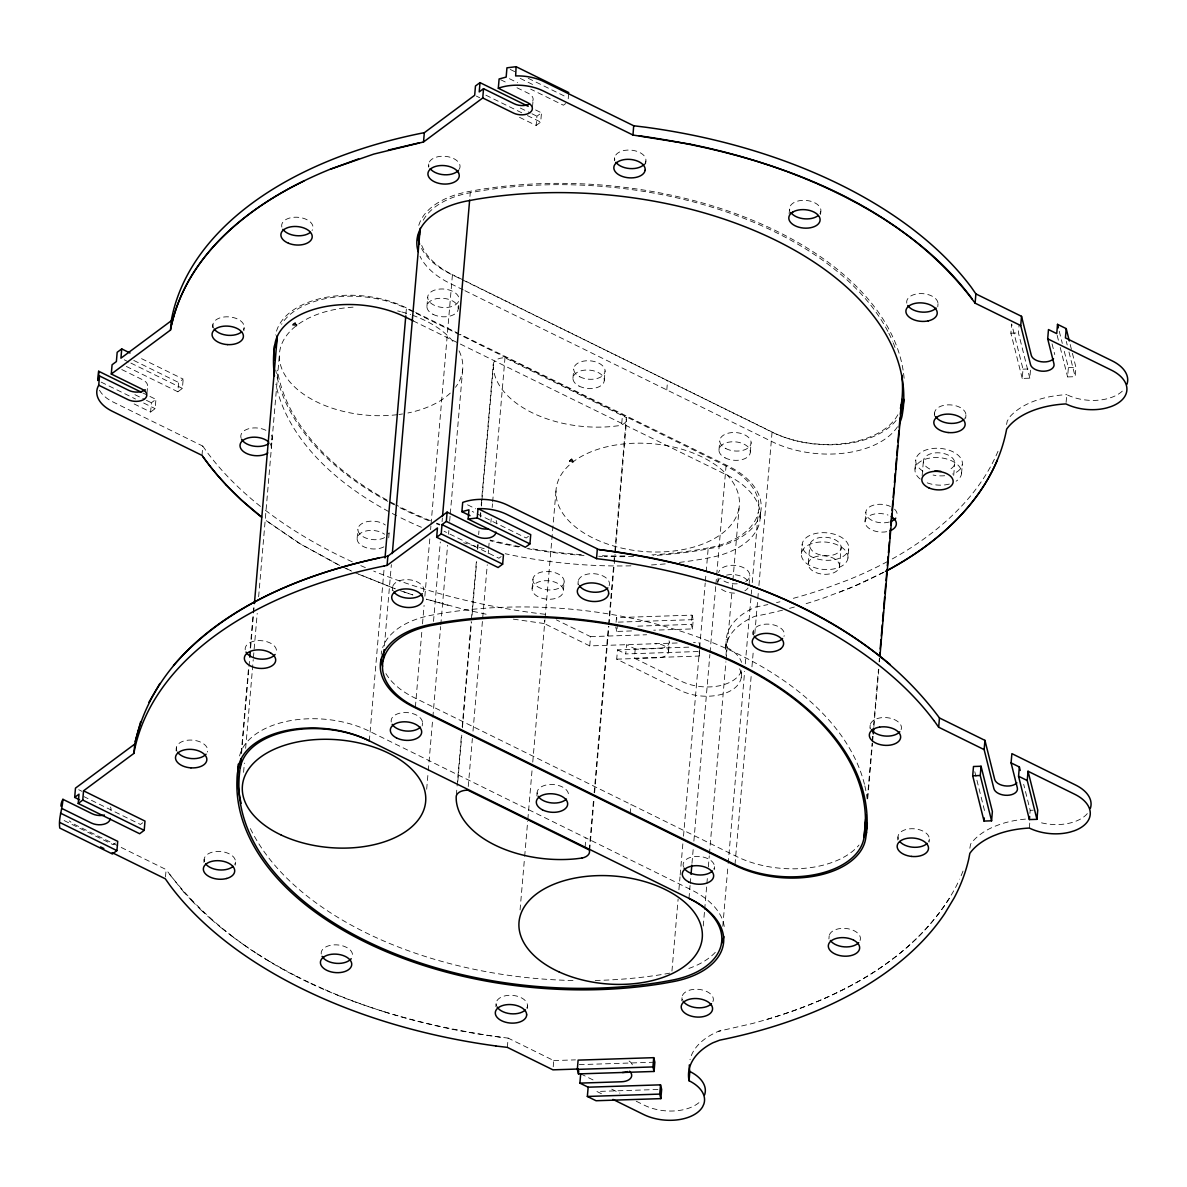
<?xml version="1.0" encoding="UTF-8"?>
<svg xmlns="http://www.w3.org/2000/svg" width="1187" height="1187" viewBox="0 0 1187 1187"><rect width="100%" height="100%" fill="white"/><g stroke="black" fill="none" stroke-linecap="round" stroke-linejoin="round"><path stroke-width="0.75" stroke-dasharray="5 3.75" d="M146.951 393.535L147.603 385.82M134.116 403.936L150.601 412.023L151.387 402.764L155.927 399.381L142.841 392.956M150.601 412.023L155.141 408.654L155.927 399.381M126.356 366.457L177.857 391.769L178.643 382.496L183.184 379.113L139.992 357.895M177.857 391.769L182.397 388.386L183.184 379.113M201.998 455.363L202.784 446.089L113.062 401.992A38.31 22.508 4.8 0 1 99.322 389.885M212.636 327.627L212.888 324.541M243.899 330.743L244.151 327.657M271.319 447.825L272.105 438.552M357.124 538.512L357.91 529.254M388.728 537.8L389.113 533.156M428.477 167.144L428.744 164.043M426.919 306.587L427.691 297.314M458.256 308.472L458.523 305.385M532.503 106.993L533.156 99.263M519.535 117.32L536.153 125.481L536.939 116.207L541.48 112.839L534.833 109.575M536.153 125.481L540.693 122.098L541.48 112.839M568.217 98.758L568.603 94.114M532.102 588.604L533.111 578.188A15.713 9.229 4.8 0 1 550.382 571.63A15.713 9.229 4.8 0 1 564.181 582.09L563.172 592.491A15.713 9.229 4.8 0 1 545.901 599.064A15.713 9.229 4.8 0 1 532.102 588.604L532.325 587.461A15.713 9.229 4.8 0 1 549.596 580.888A15.713 9.229 4.8 0 1 563.395 591.349M677.183 642.983L589.746 645.906L544.254 623.546L544.521 620.46M572.95 378.356L573.736 369.083M614.406 160.764L614.673 157.678M604.302 380.241L605.088 370.967M589.746 645.906L590.532 636.633L556.421 619.866M621.751 423.388L622.537 414.115M645.639 164.103L645.891 161.017A15.713 9.229 4.8 0 0 629.674 150.066A15.713 9.229 4.8 0 0 614.821 160.008M616.083 622.27L616.483 617.626L692.095 615.118L693.223 619.644L692.436 628.917L653.711 630.193M631.588 630.935L616.825 631.425L617.359 625.237M739.59 668.8A38.31 22.508 4.8 0 1 740.629 680.062L739.397 682.733A38.31 22.508 4.8 0 1 680.418 690.463L616.706 659.156L617.492 649.882L659.23 648.488A11.885 6.974 4.8 0 0 668.771 640.001M635.223 648.948L634.437 658.206L699.247 656.055L698.119 651.529L625.742 653.933L626.528 644.675L635.223 648.948L690.775 647.093M666.797 389.915L667.584 380.641M668.533 651.455L669.32 642.197M692.436 628.917L691.309 624.392L692.095 615.118M699.247 656.055L700.033 646.796L698.906 642.271L693.475 642.449M718.981 450.125L719.767 440.852M717.72 583.054L718.239 576.867M725.435 648.814L726.221 639.541M725.999 655.15L726.652 647.419A79.9 46.931 4.8 0 1 729.723 628.131L731.978 624.555A79.9 46.931 4.8 0 1 755.54 607.076L764.339 605.311A421.489 247.564 4.8 0 0 767.87 604.598M750.332 452.01L751.119 442.736M741.281 677.287L741.934 669.557M749.056 584.642L749.843 575.383M679.409 562.401A316.721 186.033 4.8 0 0 700.315 559.418L709.351 557.771A81.962 48.133 4.8 0 0 759.784 521.894L760.57 512.621A81.962 48.133 4.8 0 0 728.046 465.957L460.348 334.408M789.118 214.001L789.637 207.829M820.573 214.506L820.825 211.405M801.433 553.513L802.204 544.24M808.273 563.513L809.831 544.981M839.535 566.555A15.713 9.229 4.8 0 0 817.042 556.347A15.713 9.229 4.8 0 0 815.128 572.208A15.713 9.229 4.8 0 0 839.535 566.555L841.108 548.023A15.713 9.229 4.8 0 0 818.615 537.8A15.713 9.229 4.8 0 0 816.686 553.676A15.713 9.229 4.8 0 0 841.108 548.023M847.948 558.038A23.369 13.725 4.8 0 0 814.49 542.83A23.369 13.725 4.8 0 0 811.626 566.451A23.369 13.725 4.8 0 0 847.948 558.038L848.735 548.765A23.369 13.725 4.8 0 0 815.276 533.557A23.369 13.725 4.8 0 0 812.412 557.178A23.369 13.725 4.8 0 0 848.735 548.765M865.041 521.553L865.827 512.28M915.014 469.088L915.8 459.814M922.151 475.72L923.427 460.556M937.775 306.825L938.027 303.738M934.332 416.133L934.599 413.031M953.695 475.393L954.704 463.598M965.669 418.299L965.936 415.213M961.544 473.613L962.331 464.34M1022.23 378.43L1010.879 333.191L1011.665 323.917L1023.016 369.157L1022.23 378.43L1029.797 378.178L1030.583 368.92M1029.797 378.178L1018.446 332.939L1019.099 325.208M1072.41 353.311L1075.941 367.406L1075.155 376.68L1067.603 376.932L1068.389 367.658L1064.042 350.328M1066.104 402.378L1066.757 394.648A38.31 22.508 4.8 0 0 1107.619 398.624L1111.7 397.348A38.31 22.508 4.8 0 0 1123.941 389.44M176.077 750.852L176.344 747.765M203.897 862.4L204.164 859.314M241.213 753.344L248.498 668.34M250.234 648.013L253.083 614.747M253.246 612.907L253.884 605.518M241.569 753.255L248.855 668.251M249.018 666.397L249.656 659.008M250.605 647.924L253.454 614.658M253.617 612.804L254.241 605.415M235.189 865.189L235.456 862.088M243.587 772.336L244.374 763.093M245.65 748.314L253.246 659.601M253.41 657.761L257.208 613.412M258.632 596.779L279.39 354.705M292.774 325.06L295.118 322.449L296.973 325.742L292.774 325.06L295.118 322.449M296.364 326.173L296.438 325.238M369.335 740.896L384.069 569.048M405.924 314.036L406.399 308.486A81.309 47.792 4.9 0 0 281.556 324.303M384.395 645.936L391.369 564.626M392.274 590.532L392.541 587.446M415.376 707.066L421.86 631.306M422.498 623.902L424.085 605.429M424.872 596.186L429.946 537.058M430.584 529.669L430.896 525.975M431.059 524.12L452.44 274.657A81.309 47.792 4.9 0 1 421.637 245.205M422.216 725.88L422.483 722.779M433.507 621.439L440.318 541.984M442.068 521.657L442.38 517.962M469.948 196.419L470.26 192.724L479.222 191.092A314.199 184.682 4.9 0 1 887.995 331.633M426.682 789.207L428.106 772.574M428.27 770.719L432.706 718.981M432.869 717.126L440.629 626.588M440.792 624.733L447.603 545.278M448.552 534.195L448.864 530.5M449.65 521.256L450.125 515.707M450.288 513.867L462.811 367.881M456.327 795.186L456.95 787.797M457.114 785.957L461.55 734.204M462.188 726.815L471.209 621.484M471.373 619.644L476.447 560.501M477.397 549.418L477.871 543.883M478.658 534.64L478.969 530.945M480.245 516.152L480.557 512.458M481.195 505.068L493.228 364.632A12.671 7.448 4.9 0 1 502.457 357.88L504.994 357.806L626.306 417.572L614.747 552.459M457.826 781.372L461.788 735.183M462.426 727.794L471.462 622.463M472.085 615.074L476.684 561.481M477.797 548.542L478.109 544.848M480.483 517.131L480.809 513.437M481.432 506.048L481.759 502.338M481.907 500.499L493.317 367.451M468.242 786.521L472.367 738.477M473.005 731.088L487.263 564.775M488.213 553.676L488.525 549.982M488.688 548.142L489.311 540.753M490.899 522.265L491.225 518.571M492.175 507.487L492.486 503.792M492.65 501.938L504.994 357.806M495.854 1006.621L496.107 1003.534M507.339 1047.364L508.14 1038.106C466.268 1033.254 424.842 1024.515 384.618 1011.917M520.069 909.925L524.506 858.186M524.669 856.346L527.681 821.226M527.844 819.386L532.117 769.488M532.755 762.099L544.952 619.807M545.1 617.967L556.199 488.614M536.865 795.898L537.117 792.812M569.345 461.357L571.704 458.731L573.558 462.025L569.345 461.357L571.704 458.731M527.191 1008.698L527.458 1005.612A15.713 9.229 4.9 0 0 510.084 995.285A15.713 9.229 4.9 0 0 496.537 1005.864M577.935 584.375L578.203 581.274M553.216 1066.757L553.736 1060.57L508.14 1038.106M585.102 847.177L585.903 837.903M589.242 849.981L593.515 800.083M594.153 792.693L608.412 626.38M608.575 624.54L613.798 563.558M613.961 561.703L614.584 554.314M589.702 850.011L593.99 800.112M594.613 792.723L608.872 626.41M609.035 624.57L615.059 554.344M615.207 552.489L626.617 419.441M630.163 813.718L630.965 804.445M671.946 971.085L678.118 899.019M678.905 889.79L680.017 876.852M680.181 874.997L682.866 843.586M683.504 836.197L699.499 649.556M699.662 647.701L705.212 583.04M705.36 581.185L705.998 573.796M706.161 571.941L708.224 547.919A81.309 47.792 4.9 0 0 758.27 512.339A81.309 47.792 4.9 0 0 726.043 465.987L406.399 308.486M688.979 898.396L690.077 885.472M690.24 883.618L690.879 876.229M691.976 863.29L693.253 848.512M693.876 841.123L709.885 654.482M710.049 652.627L715.746 586.111M715.909 584.256L716.533 576.867M716.696 575.012L726.043 465.987M681.753 1000.819L682.021 997.733M703.253 926.038L704.514 911.26M704.677 909.42L706.74 885.398M706.903 883.543L707.526 876.154M708.327 866.911L709.277 855.827M709.425 853.972L725.91 661.797M726.058 659.942L731.934 591.571M732.082 589.731L732.72 582.342M732.883 580.488L739.219 506.567A91.963 54.053 4.9 0 0 607.61 446.609A91.963 54.053 4.9 0 0 596.289 539.595A91.963 54.053 4.9 0 0 739.219 506.567M714.188 869.745L714.455 866.658M722.794 926.275L728.017 865.293M728.18 863.439L744.65 671.263M745.288 663.874L751.623 589.954M752.261 582.565L758.27 512.339M752.884 634.63L753.151 631.543M735.005 864.566L751.326 674.231M751.95 666.842L753.374 650.209M754.813 633.576L757.662 600.31M757.81 598.471L758.285 592.921M758.923 585.532L772.069 432.157L452.44 274.657M828.912 938.947L829.179 935.86M869.908 728.239L870.175 725.153M867.356 798.628L872.119 743.196M872.267 741.341L872.905 733.952M873.706 724.708L878.454 669.275M879.092 661.886L879.404 658.192M867.727 798.539L872.475 743.092M872.638 741.252L873.276 733.863M873.899 726.459L878.81 669.186M879.448 661.782L879.76 658.088M897.713 840.01L897.98 836.909M929.05 842.206L929.317 839.12M1029.915 813.407L1030.182 810.32L1023.684 784.31M1029.337 828.051L1029.856 821.879M165.468 876.956L166.135 869.581L76.428 825.38A38.31 22.523 4.9 0 1 69.247 820.885M527.458 1005.612L527.295 1006.754A15.713 9.229 4.9 0 1 526.894 1007.882M969.838 848.26L970.625 844.076A79.9 46.961 4.9 0 1 994.157 826.582L999.499 824.52A79.9 46.961 4.9 0 1 1026.859 819M564.181 582.09L563.944 583.218A15.713 9.229 4.8 0 1 546.688 589.791A15.713 9.229 4.8 0 1 532.889 579.33M645.891 161.017L645.609 162.144A15.713 9.229 4.8 0 1 645.075 163.227M609.124 585.77L609.421 584.642A15.713 9.229 4.9 0 0 592.224 573.662A15.713 9.229 4.9 0 0 578.796 584.761M741.415 670.789L740.184 673.459A38.31 22.508 4.8 0 1 681.204 681.19L634.437 658.206M949.466 898.203C906.141 966.559 827.918 1003.104 752.246 1023.55L718.625 1031.236A79.44 46.694 4.9 0 0 690.003 1059.739M720.657 1030.806L718.625 1031.236M565.68 103.536L563.41 105.213L530.693 89.144M115.451 843.022L113.166 844.714L62.184 819.594M142.722 822.769L140.452 824.461L83.98 796.64M501.181 556.569L498.911 558.261L444.101 531.257M528.452 536.316L526.182 538.008L472.218 511.419M883.9 572.179L860.812 583.514L838.081 592.803M883.707 572.371L851.672 587.387L823.823 597.951A421.415 247.519 4.8 0 1 802.709 604.673M766.832 1019.455C840.663 997.466 916.216 958.458 954.912 888.722A421.415 247.697 4.9 0 0 958.873 880.754M708.224 547.919L699.262 549.566A314.199 184.682 4.9 0 1 651.989 554.923M669.794 973.132L664.379 974.112A316.721 186.166 4.9 0 1 593.144 980.507M1010.879 333.191L1018.446 332.939M1023.016 369.157L1029.07 368.964M1068.389 367.658L1075.941 367.406M693.223 619.644L617.611 622.151L616.483 617.626M637.82 626.157L691.309 624.392M590.532 636.633L646.663 634.763M616.706 659.156L658.444 657.761A11.885 6.974 4.8 0 0 668.4 650.357A11.885 6.974 4.8 0 0 654.927 643.74M1030.182 810.32L1033.209 810.217M553.736 1060.57L575.472 1059.872M579.256 1064.65L654.853 1062.202M657.954 1089.488L596.853 1091.476L601.69 1093.85M545.041 614.287L533.334 612.848A421.489 247.564 4.8 0 1 373.697 571.095M544.254 623.546L509.965 618.664M500.751 1037.23C376.383 1019.559 243.839 974.008 166.135 869.581M292.848 324.14L297.062 324.808M569.419 460.422L573.633 461.09M486.121 614.198L463.835 609.361L426.563 599.198M448.048 605.325L425.762 599.005M384.276 1011.799L369.009 1006.784M403.803 591.868L412.482 594.776M400.331 590.696L412.913 594.984M368.519 1006.621L353.681 1001.294M353.073 1001.071L338.666 995.448M337.969 995.166L323.992 989.246M358.726 574.241L395.226 588.826L355.492 572.846M323.25 988.919L309.703 982.717M346.025 568.439L352.331 571.377M342.761 566.926L351.619 571.125M308.917 982.361L295.8 975.877M510.217 69.425L516.76 72.644M528.215 78.268L564.196 95.954M520.232 78.401L533.408 84.87M509.431 78.698L517.606 82.719M500.736 79.766L507.235 82.956M516.983 87.749L528.349 93.313A11.885 6.974 4.8 0 1 531.821 102.364M520.321 108.047L530.292 112.943M531.954 113.759L536.939 116.207M485.869 95.168L525.737 114.753M527.399 115.569L540.693 122.098M476.343 96.088L479.667 97.72M463.227 289.88L449.992 283.367A81.962 48.148 4.8 0 1 420.02 256.273M464.889 290.681L772.292 441.757A81.962 48.133 4.8 0 0 898.144 425.732M414.011 311.632L405.731 307.567A81.962 48.133 4.8 0 0 323.517 297.848A81.962 48.133 4.8 0 0 275.681 335.001M415.673 312.448L458.701 333.592M413.224 320.905L727.26 475.23A81.962 48.133 4.8 0 1 759.784 521.894M467.559 504.816L475.675 508.808M133.79 360.447L178.643 382.496M124.264 359.809L129.235 362.258M130.896 363.088L182.397 388.386M121.771 369.543L142.796 379.87A11.885 6.974 4.8 0 1 146.995 387.941M134.903 394.663L144.799 399.515M146.446 400.331L151.387 402.764M101.162 382.125L135.511 399.01M143.686 403.031L155.141 408.654M617.492 649.882L625.742 653.933M78.713 789.711L81.948 791.314M580.695 1073.849L593.752 1080.289M611.72 1089.147L619.896 1093.168M636.232 1101.224L644.393 1105.245A38.31 22.523 4.9 0 0 701.576 1100.082M339.764 565.457L298.308 542.741L265.71 520.292L301.32 544.521L338.71 565.027M295.014 975.462L282.328 968.711M281.556 968.28L269.315 961.233M268.559 960.787L256.763 953.487M256.051 953.027L244.715 945.46M244.047 945L233.171 937.166M232.593 936.721L222.192 928.62M221.672 928.204L211.746 919.851M211.331 919.48L201.894 910.859M201.567 910.548L192.635 901.675M192.398 901.437L183.94 892.238M183.851 892.149L168.599 873.083M571.615 459.666L573.558 462.025M295.044 323.383L296.973 325.742M202.784 446.089L207.488 452.722A421.489 247.564 4.8 0 0 260.487 506.419M1070.199 344.497L1071.965 351.545M1066.312 341.426L1067.202 344.942M1068.968 352.005L1075.155 376.68M1059.264 331.277L1062.306 343.399M1057.172 335.357L1058.478 340.55M1060.214 347.479L1067.603 376.932M1052.053 343.844L1054.739 354.542M615.697 626.899L616.825 631.425M974.794 771.728L984.809 811.789M493.228 364.632L493.317 367.584A95.791 56.308 4.9 0 0 612.744 426.43L619.05 425.658A12.671 7.448 4.9 0 0 626.306 417.572M864.448 784.251A316.721 186.166 4.9 0 0 441.223 613.412L432.202 615.074A81.962 48.177 4.9 0 0 382.674 647.612M864.833 785.883A316.721 186.166 4.9 0 1 867.148 798.97M385.909 673.578A81.962 48.177 4.9 0 0 414.233 697.659L736.43 856.421A81.962 48.177 4.9 0 0 859.002 845.04M381.22 654.304A81.962 48.177 4.9 0 1 381.739 650.936M573.009 980.492A316.721 186.166 4.9 0 1 249.196 826.018M239.581 755.941A81.962 48.177 4.9 0 1 369.172 731.118L691.368 889.879A81.962 48.177 4.9 0 1 724.411 928.115M715.286 952.33A81.962 48.177 4.9 0 1 686.249 969.304M624.97 555.946A314.199 184.682 4.9 0 1 599.524 555.62M581.289 554.641A314.199 184.682 4.9 0 1 528.779 548.26M519.861 546.643A314.199 184.682 4.9 0 1 490.023 540.04M439.917 524.372A314.199 184.682 4.9 0 1 436.727 523.155M430.391 520.663A314.199 184.682 4.9 0 1 396.488 505.143M394.885 504.297A314.199 184.682 4.9 0 1 390.093 501.745M386.947 500.024A314.199 184.682 4.9 0 1 277.402 370.359M459.072 350.862A91.963 54.053 4.9 0 1 455.467 387.303M450.274 393.09A91.963 54.053 4.9 0 1 407.913 412.987M402.571 413.951A91.963 54.053 4.9 0 1 398.936 414.486M397.096 414.708A91.963 54.053 4.9 0 1 281.987 369.202A91.963 54.053 4.9 0 1 353.489 307.136M397.675 310.92A91.963 54.053 4.9 0 1 400.42 311.587M401.785 311.944A91.963 54.053 4.9 0 1 410.643 314.614M412.379 315.208A91.963 54.053 4.9 0 1 455.125 344.245M665.224 563.899A316.721 186.033 4.8 0 1 649.052 565.086M630.92 565.828A316.721 186.033 4.8 0 1 505.217 553.721M484.177 548.661A316.721 186.033 4.8 0 1 463.657 542.756M421.415 527.28A316.721 186.033 4.8 0 1 398.372 516.597M396.725 515.766A316.721 186.033 4.8 0 1 391.844 513.229M388.639 511.508A316.721 186.033 4.8 0 1 275.859 384.158M886.734 531.702A15.713 9.229 4.8 0 1 871.718 529.906L870.175 529.105A15.713 9.229 4.8 0 1 867.86 516.82A15.713 9.229 4.8 0 1 887.995 515.039M748.003 587.995A15.713 9.229 4.8 0 1 744.887 590.77M734.486 593.144A15.713 9.229 4.8 0 1 719.708 587.61M717.823 581.897A15.713 9.229 4.8 0 1 719.589 578.692M726.607 575.131A15.713 9.229 4.8 0 1 747.068 580.087L747.914 581.185A15.713 9.229 4.8 0 1 748.923 583.485M269.805 443.226A15.713 9.229 4.8 0 1 269.909 451.105M383.846 546.881A15.713 9.229 4.8 0 1 361.456 545.456A15.713 9.229 4.8 0 1 362.213 532.295A15.713 9.229 4.8 0 1 384.588 534.254M1006.546 424.486A421.489 247.564 4.8 0 0 1007.244 421.088L1010.182 416.444A79.44 46.664 4.8 0 1 1066.757 394.648M998.015 451.253A421.489 247.564 4.8 0 1 890.562 559.893M887.461 561.57A421.489 247.564 4.8 0 1 847.933 580.042L824.609 588.693A421.489 247.564 4.8 0 1 790.171 599.183M779.963 601.779A421.489 247.564 4.8 0 1 776.521 602.61M365.359 567.609A421.489 247.564 4.8 0 1 360.403 565.472M352.272 561.822A421.489 247.564 4.8 0 1 264.642 509.683M760.57 512.621A81.962 48.133 4.8 0 1 710.138 548.498L701.102 550.16A316.721 186.033 4.8 0 1 653.443 555.605M421.519 248.424A81.962 48.148 4.8 0 0 450.778 274.093L773.078 432.483A81.962 48.133 4.8 0 0 897.921 418.017M418.788 225.337A81.962 48.148 4.8 0 1 470.052 191.315L477.723 189.905A316.721 186.033 4.8 0 1 903.084 370.077M903.559 373.341A316.721 186.033 4.8 0 1 904.242 379.87M459.265 169.237A15.713 9.229 4.8 0 0 459.295 163.509L458.583 162.396A15.713 9.229 4.8 0 0 439.576 156.447A15.713 9.229 4.8 0 0 428.967 166.373M819.95 213.615A15.713 9.229 4.8 0 0 813.303 202.131A15.713 9.229 4.8 0 0 793.539 202.814L792.337 203.66A15.713 9.229 4.8 0 0 789.741 210.144M889.286 522.013A15.713 9.229 4.8 0 1 872.504 520.633L870.961 519.832A15.713 9.229 4.8 0 1 869.225 507.116A15.713 9.229 4.8 0 1 890.458 506.478M894.568 509.178A15.713 9.229 4.8 0 1 896.927 515.974M934.673 414.204A15.713 9.229 4.8 0 1 952.597 405.108A15.713 9.229 4.8 0 1 964.705 418.536M745.673 581.496A15.713 9.229 4.8 0 0 748.7 571.911L747.855 570.813A15.713 9.229 4.8 0 0 731.118 565.338A15.713 9.229 4.8 0 0 718.61 572.624M737.231 583.826A15.713 9.229 4.8 0 1 720.494 578.336M213.571 328.027A15.713 9.229 4.8 0 1 228.705 316.855A15.713 9.229 4.8 0 1 243.38 329.882M271.333 435.08A15.713 9.229 4.8 0 1 269.761 442.81M241.08 438.122A15.713 9.229 4.8 0 1 248.81 428.685A15.713 9.229 4.8 0 1 267.105 430.97M281.853 227.058A15.713 9.229 4.8 0 1 298.857 217.369A15.713 9.229 4.8 0 1 312.062 230.471M906.809 303.175A15.713 9.229 4.8 0 1 923.338 293.693A15.713 9.229 4.8 0 1 937.537 306.009M389.054 532.755A15.713 9.229 4.8 0 1 388.624 533.868M384.633 537.607A15.713 9.229 4.8 0 1 362.243 536.183A15.713 9.229 4.8 0 1 362.999 523.022A15.713 9.229 4.8 0 1 385.36 524.995M458.523 301.468A15.713 9.229 4.8 0 1 434.323 305.311A15.713 9.229 4.8 0 1 434.531 290.132A15.713 9.229 4.8 0 1 458.583 296.869M633.517 556.51A316.721 186.033 4.8 0 1 604.242 556.466M602.402 556.406A316.721 186.033 4.8 0 1 598.723 556.273M584.019 555.486A316.721 186.033 4.8 0 1 523.853 548.023M518.482 547.014A316.721 186.033 4.8 0 1 490.186 540.738M439.665 524.995A316.721 186.033 4.8 0 1 436.43 523.764M428.477 520.618A316.721 186.033 4.8 0 1 395.879 505.647M394.247 504.816A316.721 186.033 4.8 0 1 389.425 502.249M387.823 501.374A316.721 186.033 4.8 0 1 275.74 369.988M794.385 607.032A421.415 247.519 4.8 0 1 789.34 608.397M782.545 610.163A421.415 247.519 4.8 0 1 763.553 614.584L754.754 616.335A79.9 46.931 4.8 0 0 731.192 633.828L728.937 637.404A79.9 46.931 4.8 0 0 725.361 652.746M726.652 647.419A38.31 22.508 4.8 0 1 741.534 662.346M920.192 479.029A23.369 13.725 4.8 0 1 922.447 460.363A23.369 13.725 4.8 0 1 954.378 462.277A23.369 13.725 4.8 0 1 956.128 481.195M949.348 484.073A23.369 13.725 4.8 0 1 924.421 481.64M929.747 468.999A15.713 9.229 4.8 0 1 927.507 455.185A15.713 9.229 4.8 0 1 950.802 456.594A15.713 9.229 4.8 0 1 948.176 470.111M922.967 471.135A23.369 13.725 4.8 0 1 923.234 451.09A23.369 13.725 4.8 0 1 957.152 454.384A23.369 13.725 4.8 0 1 952.612 474.028M944.689 475.735A23.369 13.725 4.8 0 1 933.086 475.037M176.997 751.252A15.713 9.229 4.9 0 1 191.211 740.065A15.713 9.229 4.9 0 1 207.324 752.068M204.431 861.643A15.713 9.229 4.9 0 1 220.678 851.509A15.713 9.229 4.9 0 1 234.744 864.329M321.247 954.022A15.713 9.229 4.9 0 1 323.457 948.576L324.585 947.686A15.713 9.229 4.9 0 1 343.236 946.024A15.713 9.229 4.9 0 1 352.316 956.529M860.056 940.534A15.713 9.229 4.9 0 0 854.417 930.875L852.8 930.133A15.713 9.229 4.9 0 0 836.004 929.48A15.713 9.229 4.9 0 0 829.283 938.19M712.897 1001.635A15.713 9.229 4.9 0 0 712.215 995.878L711.369 994.795A15.713 9.229 4.9 0 0 691.813 989.632A15.713 9.229 4.9 0 0 682.54 1000.062M898.381 839.239A15.713 9.229 4.9 0 1 914.02 828.778A15.713 9.229 4.9 0 1 928.724 841.375M901.111 729.634A15.713 9.229 4.9 0 0 896.066 720.42A15.713 9.229 4.9 0 0 880.368 717.838L878.573 718.209A15.713 9.229 4.9 0 0 870.768 728.64M423.551 591.586A15.713 9.229 4.9 0 0 423.106 586.957L422.379 585.844A15.713 9.229 4.9 0 0 402.467 579.998A15.713 9.229 4.9 0 0 393.238 590.918M245.205 649.764A15.713 9.229 4.9 0 1 253.024 641.425A15.713 9.229 4.9 0 1 269.805 642.82L271.348 643.621A15.713 9.229 4.9 0 1 276.259 652.331M753.611 635.03A15.713 9.229 4.9 0 1 768.449 624.139A15.713 9.229 4.9 0 1 783.969 636.41M391.25 722.037A15.713 9.229 4.9 0 1 407.927 712.66A15.713 9.229 4.9 0 1 421.949 725.049M537.236 793.984A15.713 9.229 4.9 0 1 553.914 784.592A15.713 9.229 4.9 0 1 567.95 796.996M683.578 867.074A15.713 9.229 4.9 0 1 698.92 856.45A15.713 9.229 4.9 0 1 713.936 868.929M963.013 871.065A421.415 247.697 4.9 0 1 959.615 879.152M496.181 520.559A11.885 6.988 4.9 0 1 496.567 523.838M110.45 807.012A11.885 6.988 4.9 0 1 110.836 810.306M1087.307 813.614A38.31 22.523 4.9 0 1 1075.066 821.523L1070.986 822.799A38.31 22.523 4.9 0 1 1038.477 822.027M629.125 1061.044A11.885 6.988 4.9 0 1 632.404 1065.095M897.817 414.782A81.309 47.792 4.9 0 1 772.069 432.157M423.255 220.218A81.309 47.792 4.9 0 1 470.26 192.724M888.811 333.221A314.199 184.682 4.9 0 1 892.52 341.203M893.188 342.806A314.199 184.682 4.9 0 1 895.072 347.628M433.003 314.318A15.713 9.229 4.8 0 0 458.123 309.629A15.713 9.229 4.8 0 0 436.623 298.649A15.713 9.229 4.8 0 0 433.003 314.318M579.048 386.087A15.713 9.229 4.8 0 0 604.153 381.383A15.713 9.229 4.8 0 0 582.669 370.418A15.713 9.229 4.8 0 0 579.048 386.087M725.079 457.856A15.713 9.229 4.8 0 0 750.199 453.152A15.713 9.229 4.8 0 0 728.699 442.172A15.713 9.229 4.8 0 0 725.079 457.856M579.835 376.813A15.713 9.229 4.8 0 0 604.94 372.125A15.713 9.229 4.8 0 0 583.455 361.145A15.713 9.229 4.8 0 0 579.835 376.813M725.865 448.582A15.713 9.229 4.8 0 0 750.985 443.879A15.713 9.229 4.8 0 0 729.486 432.914A15.713 9.229 4.8 0 0 725.865 448.582"/><path stroke-width="1.5" d="M689.87 144.117L632.983 135.036L633.695 125.763L544.047 81.68A38.31 22.508 4.8 0 0 515.648 75.938L516.093 66.695L506.938 67.822L506.166 77.081L499.104 78.98L498.317 88.253L527.562 102.586A11.885 6.974 4.8 0 1 530.055 112.513A11.885 6.974 4.8 0 1 513.481 113.062L482.753 97.957L423.522 141.98L373.697 154.117L330.09 169.281C260.695 197.354 189.534 247.386 171.655 324.452M141.208 392.14L98.669 371.249L97.898 380.523L99.515 375.953L128.715 390.33A11.885 6.974 4.8 0 0 145.289 389.781M98.402 379.944L98.669 371.249M261.199 516.849C238.824 499.148 218.423 478.747 201.998 455.363L112.275 411.266A38.31 22.508 4.8 0 1 98.729 385.226L99.515 375.953M98.729 385.226L127.929 399.604A11.885 6.974 4.8 0 0 144.502 399.055A11.885 6.974 4.8 0 0 142.01 389.143L111.296 374.039L112.082 364.765L116.385 361.56L117.172 352.287L121.727 348.919L130.021 352.999M121.727 348.919L120.94 358.177L171.284 320.757L171.566 318.962A421.489 247.564 4.8 0 1 421.474 133.226L424.323 132.707L474.681 95.272L475.468 85.998L480.008 82.63L528.185 106.296M111.296 374.039L170.513 330.031L171.284 320.757M480.008 82.63L479.222 91.903L483.539 88.684L514.268 103.788A11.885 6.974 4.8 0 0 529.625 103.996M482.753 97.957L483.539 88.684M1069.309 340.966L1066.223 328.621L1057.528 324.348L1056.742 333.621L1048.477 329.556L1047.691 338.829L1053.952 363.815A11.885 6.974 4.8 0 1 1043.996 371.219A11.885 6.974 4.8 0 1 1030.524 364.587L1020.731 325.579L975.106 303.16L975.892 293.901L971.322 287.328A421.489 247.564 4.8 0 0 645.476 127.202L633.695 125.763M1020.731 325.579L1021.517 316.321L975.892 293.901M1066.223 328.621L1065.436 337.894L1112.204 360.878A38.31 22.508 4.8 0 1 1126.967 384.247M60.492 813.14L117.721 841.346L116.919 850.604L112.379 853.987L59.751 828.051C58.311 818.244 62.51 808.941 62.911 799.311L92.096 813.718A11.885 6.988 4.9 0 0 104.426 815.054M79.529 799.786L74.677 797.397L75.478 788.123L134.724 744.115C159.221 633.279 278.144 579.464 379.068 557.949M78.208 803.451L82.749 800.068L83.55 790.809L144.992 821.092L144.206 830.351L139.651 833.734L78.208 803.451L78.995 794.177L74.677 797.397M688.979 898.396A81.309 47.792 4.9 0 1 721.206 944.748A81.309 47.792 4.9 0 1 671.145 980.328L662.183 981.961A314.199 184.682 4.9 0 1 239.462 773.672L241.095 758.79M249.804 657.153L250.279 651.618M254.404 603.575L277.372 335.624L276.541 341.262A314.199 184.682 4.9 0 0 276.067 347.687M385.018 557.964L405.776 315.89M384.232 565.932L387.081 565.398L387.867 556.124L447.113 512.131L477.827 527.265A11.885 6.988 4.9 0 0 488.436 528.912M423.522 141.98L424.323 132.707M866.302 815.157L864.032 837.428A81.309 47.792 4.9 0 1 816.567 874.285A81.309 47.792 4.9 0 1 735.005 864.566L415.376 707.066A81.309 47.792 4.9 0 1 383.134 660.714L384.084 649.63M392.318 553.528L420.198 228.305M436.668 537.251L441.208 533.868L442.009 524.609L503.451 554.878L502.65 564.151L498.11 567.52L436.668 537.251L437.454 527.978L387.081 565.398M442.543 516.108L469.637 200.113M442.009 524.609L446.327 521.405L447.113 512.131M470.007 515.677L461.891 511.686L462.693 502.427A38.31 22.523 4.9 0 1 507.621 505.158L598.693 549.522C724.827 566.511 860.649 611.765 939.466 717.957L984.928 740.362L994.691 779.399A11.885 6.988 4.9 0 0 1004.454 785.809A11.885 6.988 4.9 0 0 1016.918 782.841M529.936 543.898L477.233 517.933L478.02 508.659L530.723 534.625L529.936 543.898L525.381 547.266L468.153 519.075L468.954 509.802L461.891 511.686M933.902 720.598A421.415 247.697 4.9 0 0 608.219 560.116L596.527 558.632L597.313 549.358M577.327 1069.383L578.114 1060.125L653.725 1057.662L654.853 1062.202L654.067 1071.46L578.455 1073.909L577.327 1069.383L652.939 1066.935L654.067 1071.46M578.455 1073.909L578.722 1070.822M588.158 1087.188L587.357 1096.462L596.052 1100.735L660.862 1098.628L661.649 1089.369L660.521 1084.844L588.158 1087.188L579.894 1083.123L580.695 1073.849M652.939 1066.935L653.725 1057.662M660.862 1098.628L659.72 1094.102L660.521 1084.844M691.027 874.374L691.828 865.145M612.967 1099.414L643.591 1114.504A38.31 22.523 4.9 0 0 702.585 1106.818L703.817 1104.147A38.31 22.523 4.9 0 0 689.053 1080.749L689.855 1071.49A79.44 46.694 4.9 0 1 689.321 1064.917M864.032 837.428L865.62 818.956M873.068 732.097L873.38 728.403M879.567 656.337L879.879 652.642M880.19 648.948L880.991 639.704M881.303 636.009L882.253 624.926M882.564 621.231L883.365 611.988M883.677 608.293L884.627 597.209M884.953 593.515L885.739 584.271M886.051 580.577L887.001 569.493M887.327 565.798L888.113 556.555M888.44 552.86L889.389 541.776M889.701 538.082L890.487 528.838M890.814 525.144L891.763 514.045M892.075 510.351L892.861 501.122M893.188 497.427L893.974 488.183M894.449 482.634L895.25 473.405M895.562 469.696L896.511 458.612M896.823 454.918L897.624 445.674M897.936 441.979L898.885 430.896M899.212 427.201L899.998 417.958M900.31 414.263L901.942 399.396A314.199 184.682 4.9 0 0 901.749 375.166M873.276 733.863L873.751 728.314M879.923 656.248L901.942 399.396M1090.334 808.421A38.31 22.523 4.9 0 0 1075.585 785.022L1011.888 753.641L1011.087 762.9L1017.333 787.901A11.885 6.988 4.9 0 1 1007.377 795.305A11.885 6.988 4.9 0 1 993.905 788.672L984.142 749.62L938.665 727.216L939.466 717.957M972.702 775.764L973.488 766.505L981.056 766.253L992.377 811.552L991.575 820.811L984.023 821.063L972.702 775.764L980.254 775.526L991.575 820.811M980.254 775.526L981.056 766.253M984.142 749.62L984.928 740.362M984.023 821.063L984.29 817.962M689.053 1080.749A79.44 46.694 4.9 0 1 712.853 1042.809L719.767 1040.138A421.415 247.697 4.9 0 0 944.778 913.53L954.111 897.98A421.415 247.697 4.9 0 0 968.77 858.913L969.838 853.349A79.9 46.961 4.9 0 1 993.371 835.841L998.712 833.778A79.9 46.961 4.9 0 1 1029.337 828.051A38.31 22.523 4.9 0 0 1070.184 832.057L1074.265 830.796A38.31 22.523 4.9 0 0 1074.784 794.296L1028.031 771.253L1037.735 810.068L1036.948 819.342L1029.381 819.579L1018.55 776.239L1019.351 766.965L1011.087 762.9M1036.948 819.342L1027.245 780.527L1028.031 771.253M1029.381 819.579L1029.648 816.493M83.55 790.809L133.923 753.389L134.724 744.115M903.975 399.381L903.129 405.049A81.962 48.133 4.8 0 1 900.621 413.299M867.341 823.392L866.495 829.075A81.962 48.177 4.9 0 1 863.973 837.325M170.513 330.031C183.659 260.279 243.009 210.381 304.05 180.928M133.923 753.389L134.205 751.608A421.415 247.697 4.9 0 1 384.262 565.976M135.259 741.474L140.689 721.607M1047.691 338.829L1111.418 370.151A38.31 22.508 4.8 0 1 1110.913 406.622L1106.833 407.898A38.31 22.508 4.8 0 1 1065.971 403.921A79.44 46.664 4.8 0 0 1006.635 429.13C994.528 493.406 942.181 541.227 886.674 570.843M997.347 460.052C976.189 509.935 932.344 546.465 885.428 571.362M148.924 702.229L159.874 683.475M173.495 665.462C227.77 603.263 308.798 572.208 387.867 556.124M818.14 215.589L816.923 216.435A15.713 9.229 4.8 0 1 790.809 212.443M330.446 169.192L358.593 158.895M388.297 150.081L419.352 142.826M468.153 519.075L477.233 517.933M578.292 1069.012L552.949 1069.843L507.339 1047.364L495.78 1045.999M579.894 1083.123L621.647 1081.758A11.885 6.988 4.9 0 0 629.525 1071.223M587.357 1096.462L659.72 1094.102M478.02 508.659L478.435 508.659A38.31 22.523 4.9 0 1 506.834 514.431L596.527 558.632M599.123 549.581L615.593 551.777M639.155 135.793C763.612 153.286 897.506 198.348 975.106 303.16M616.216 551.866L632.701 554.477M633.175 554.552L649.69 557.578M690.315 144.191L706.488 147.678M649.972 557.638C736.43 574.998 822.176 607.492 890.354 664.661M707.066 147.811L722.928 151.639M723.625 151.817L739.16 155.987M739.931 156.209L755.14 160.72M755.985 160.972L770.867 165.824M771.743 166.121L786.298 171.284M787.189 171.611L801.403 177.1M802.278 177.456L816.152 183.273M817.012 183.644L830.529 189.772M831.33 190.157L844.491 196.612M516.093 66.695L568.736 92.571M632.983 135.036L543.26 90.954A38.31 22.508 4.8 0 0 498.317 88.253M413.224 320.905L404.945 316.84A81.962 48.133 4.8 0 0 322.73 307.121A81.962 48.133 4.8 0 0 274.909 344.275L274.063 349.957A316.721 186.033 4.8 0 0 274.479 375.982M1018.55 776.239L1027.245 780.527M446.327 521.405L477.04 536.539A11.885 6.988 4.9 0 0 489.37 537.859A11.885 6.988 4.9 0 0 495.929 532.028M441.208 533.868L502.65 564.151M82.749 800.068L144.206 830.351M62.11 808.584L91.295 822.992A11.885 6.988 4.9 0 0 103.64 824.312A11.885 6.988 4.9 0 0 110.198 818.481M59.691 822.413L116.919 850.604M100.554 846.91L103.862 848.542M112.171 852.637L165.305 878.795L170.038 885.487A421.415 247.697 4.9 0 0 495.78 1045.955M845.248 196.997L858.038 203.749M858.705 204.119L871.124 211.197M871.703 211.553L883.736 218.927M884.211 219.239L895.844 226.94M896.215 227.192L907.432 235.219M907.684 235.397C932.062 253.365 954.185 274.583 972.212 298.976M261.659 517.087L241.391 500.039L226.079 484.845M225.916 484.682L217.681 475.527M217.444 475.26L209.891 466.031M209.609 465.675L202.725 456.387M933.976 720.583L938.665 727.216M1057.528 324.348L1058.389 327.82M1021.517 316.321L1031.295 355.328A11.885 6.974 4.8 0 0 1041.073 361.723A11.885 6.974 4.8 0 0 1053.537 358.741M1019.351 766.965L1020.212 770.437M382.585 666.263A81.962 48.177 4.9 0 1 381.19 659.408M241.154 803.287A316.721 186.166 4.9 0 1 238.261 764.146M723.862 936.602A81.962 48.177 4.9 0 1 721.607 943.175M240.308 768.034A81.309 47.792 4.9 0 1 287.773 731.177A81.309 47.792 4.9 0 1 369.335 740.896M418.225 251.733A81.962 48.148 4.8 0 1 469.266 200.588L476.937 199.179A316.721 186.033 4.8 0 1 903.188 408.64L902.343 414.322A81.962 48.133 4.8 0 1 899.835 422.572M891.214 516.553A15.713 9.229 4.8 0 1 890.131 530.737M267.832 452.959A15.713 9.229 4.8 0 1 263.336 454.947L261.555 455.348A15.713 9.229 4.8 0 1 241.54 449.665A15.713 9.229 4.8 0 1 248.024 437.958A15.713 9.229 4.8 0 1 268.841 442.157M458.538 170.275A15.713 9.229 4.8 0 1 444.339 174.771A15.713 9.229 4.8 0 1 430.184 168.643M644.304 164.251A15.713 9.229 4.8 0 1 629.911 168.569A15.713 9.229 4.8 0 1 615.949 162.293M895.784 518.14A15.713 9.229 4.8 0 1 890.918 521.464M963.814 419.515A15.713 9.229 4.8 0 1 948.917 423.269L946.959 422.987A15.713 9.229 4.8 0 1 935.564 416.503M241.658 331.87A15.713 9.229 4.8 0 1 228.349 335.342L226.376 335.135A15.713 9.229 4.8 0 1 214.268 329.155M268.618 443.686A15.713 9.229 4.8 0 1 264.107 445.674L262.342 446.075A15.713 9.229 4.8 0 1 241.584 439.279M310.267 232.429A15.713 9.229 4.8 0 1 289.316 234.002L287.699 233.26A15.713 9.229 4.8 0 1 282.936 229.343M936.098 308.086A15.713 9.229 4.8 0 1 929.035 311.617L927.21 311.944A15.713 9.229 4.8 0 1 907.788 305.474M419.604 244.166A81.962 48.148 4.8 0 1 417.676 235.545M274.583 360.18A316.721 186.033 4.8 0 1 274.449 345.536M940.905 471.358A15.713 9.229 4.8 0 1 935.044 470.794M206.063 754.19A15.713 9.229 4.9 0 1 191.76 758.597L189.801 758.389A15.713 9.229 4.9 0 1 177.709 752.38M233.097 866.347A15.713 9.229 4.9 0 1 227.459 869.21L225.678 869.611A15.713 9.229 4.9 0 1 205.677 863.913M351.189 958.681A15.713 9.229 4.9 0 1 350.269 959.66L349.156 960.55A15.713 9.229 4.9 0 1 334.259 963.102A15.713 9.229 4.9 0 1 322.063 956.336M858.72 942.641A15.713 9.229 4.9 0 1 844.224 946.855A15.713 9.229 4.9 0 1 830.366 940.475M711.473 1003.712A15.713 9.229 4.9 0 1 696.814 1007.733A15.713 9.229 4.9 0 1 683.163 1001.19M927.195 843.423A15.713 9.229 4.9 0 1 912.284 847.162L910.34 846.88A15.713 9.229 4.9 0 1 899.731 841.494M899.805 731.756A15.713 9.229 4.9 0 1 892.995 735.45L891.2 735.821A15.713 9.229 4.9 0 1 871.451 729.768M422.32 593.723A15.713 9.229 4.9 0 1 408.091 598.189A15.713 9.229 4.9 0 1 393.95 592.046M607.833 587.891A15.713 9.229 4.9 0 1 593.426 592.194A15.713 9.229 4.9 0 1 579.479 585.888M275.117 654.482A15.713 9.229 4.9 0 1 260.116 659.097A15.713 9.229 4.9 0 1 246.006 652.078M525.381 1009.929A15.713 9.229 4.9 0 1 510.529 1013.728A15.713 9.229 4.9 0 1 497.116 1007.006M782.589 638.502A15.713 9.229 4.9 0 1 781.565 639.437L780.334 640.283A15.713 9.229 4.9 0 1 754.264 636.158M420.48 727.127A15.713 9.229 4.9 0 1 405.687 730.999A15.713 9.229 4.9 0 1 392.185 724.352M566.466 799.059A15.713 9.229 4.9 0 1 551.673 802.931A15.713 9.229 4.9 0 1 538.171 796.284M712.452 870.991A15.713 9.229 4.9 0 1 697.674 874.878A15.713 9.229 4.9 0 1 684.157 868.216M60.938 806.166A38.31 22.523 4.9 0 1 62.911 799.311M689.855 1071.49A38.31 22.523 4.9 0 1 704.603 1094.874M627.567 1071.564A11.885 6.988 4.9 0 1 622.433 1072.499M419.56 235.026A81.309 47.792 4.9 0 1 419.679 231.643M901.111 405.034A81.309 47.792 4.9 0 1 900.414 408.343M383.134 660.714A81.309 47.792 4.9 0 1 433.196 625.134L442.157 623.501A314.199 184.682 4.9 0 1 864.878 831.79M526.657 1014.87L526.509 1016.027A15.713 9.229 4.9 0 1 501.819 1020.835A15.713 9.229 4.9 0 1 503.971 1005.166A15.713 9.229 4.9 0 1 526.657 1014.87M238.186 768.582L237.459 773.42A316.721 186.166 4.9 0 0 663.578 983.385L672.614 981.738A81.962 48.177 4.9 0 0 723.076 945.876A81.962 48.177 4.9 0 0 690.582 899.152L368.385 740.376A81.962 48.177 4.9 0 0 285.488 730.717A81.962 48.177 4.9 0 0 238.186 768.582M866.555 832.651L865.709 838.334A81.962 48.177 4.9 0 1 817.858 875.487A81.962 48.177 4.9 0 1 735.643 865.679L413.432 706.918A81.962 48.177 4.9 0 1 380.938 660.195A81.962 48.177 4.9 0 1 431.4 624.332L440.436 622.685A316.721 186.166 4.9 0 1 866.555 832.651M645.12 170.275L644.823 171.418A15.713 9.229 4.8 0 1 619.48 175.172A15.713 9.229 4.8 0 1 623.472 159.741A15.713 9.229 4.8 0 1 645.12 170.275M608.634 593.901L608.337 595.028A15.713 9.229 4.9 0 1 582.98 598.782A15.713 9.229 4.9 0 1 586.986 583.336A15.713 9.229 4.9 0 1 608.634 593.901M323.784 956.959L322.671 957.85A15.713 9.229 4.9 0 0 327.137 970.491A15.713 9.229 4.9 0 0 348.355 969.824L349.482 968.933A15.713 9.229 4.9 0 0 345.016 956.292A15.713 9.229 4.9 0 0 323.784 956.959M792.768 212.087L791.551 212.933A15.713 9.229 4.8 0 0 794.771 225.619A15.713 9.229 4.8 0 0 816.137 225.693L817.353 224.847A15.713 9.229 4.8 0 0 814.134 212.161A15.713 9.229 4.8 0 0 792.768 212.087M780.779 648.695L779.547 649.541A15.713 9.229 4.9 0 1 753.226 645.045A15.713 9.229 4.9 0 1 769.948 633.606A15.713 9.229 4.9 0 1 780.779 648.695M226.658 878.484L224.892 878.884A15.713 9.229 4.9 0 1 203.422 868.201A15.713 9.229 4.9 0 1 227.592 862.697A15.713 9.229 4.9 0 1 226.658 878.484M879.582 727.112L877.772 727.468A15.713 9.229 4.9 0 0 870.65 739.026A15.713 9.229 4.9 0 0 890.413 745.08L892.209 744.709A15.713 9.229 4.9 0 0 899.331 733.165A15.713 9.229 4.9 0 0 879.582 727.112M928.249 320.876L926.424 321.202A15.713 9.229 4.8 0 1 906.111 309.748A15.713 9.229 4.8 0 1 931.038 305.296A15.713 9.229 4.8 0 1 928.249 320.876M581.971 858.067L575.68 858.839A95.791 56.308 4.9 0 1 456.253 799.993L456.164 797.041A12.671 7.448 4.9 0 1 465.393 790.29L467.93 790.216L589.242 849.981A12.671 7.448 4.9 0 1 581.971 858.067M227.563 344.601L225.589 344.408A15.713 9.229 4.8 0 1 214.981 329.289A15.713 9.229 4.8 0 1 241.718 331.945A15.713 9.229 4.8 0 1 227.563 344.601M190.959 767.855L189 767.663A15.713 9.229 4.9 0 1 178.436 752.513A15.713 9.229 4.9 0 1 205.173 755.229A15.713 9.229 4.9 0 1 190.959 767.855M948.131 432.528L946.173 432.246A15.713 9.229 4.8 0 1 937.433 416.815A15.713 9.229 4.8 0 1 963.948 420.628A15.713 9.229 4.8 0 1 948.131 432.528M911.482 856.421L909.539 856.139A15.713 9.229 4.9 0 1 900.799 840.678A15.713 9.229 4.9 0 1 927.314 844.536A15.713 9.229 4.9 0 1 911.482 856.421M288.53 243.276L286.913 242.519A15.713 9.229 4.8 0 1 290.058 226.984A15.713 9.229 4.8 0 1 312.196 237.148A15.713 9.229 4.8 0 1 288.53 243.276M853.616 940.149L851.999 939.407A15.713 9.229 4.9 0 0 828.333 945.52A15.713 9.229 4.9 0 0 850.456 955.698A15.713 9.229 4.9 0 0 853.616 940.149M270.547 652.895L269.019 652.078A15.713 9.229 4.9 0 0 244.477 657.108A15.713 9.229 4.9 0 0 265.443 668.147A15.713 9.229 4.9 0 0 270.547 652.895M711.428 1005.152L710.568 1004.054A15.713 9.229 4.9 0 0 683.771 1002.006A15.713 9.229 4.9 0 0 695.374 1016.933A15.713 9.229 4.9 0 0 711.428 1005.152M458.508 172.783L457.796 171.67A15.713 9.229 4.8 0 0 431.133 168.495A15.713 9.229 4.8 0 0 440.941 183.762A15.713 9.229 4.8 0 0 458.508 172.783M422.305 596.23L421.593 595.102A15.713 9.229 4.9 0 0 394.945 591.883A15.713 9.229 4.9 0 0 404.693 607.18A15.713 9.229 4.9 0 0 422.305 596.23M281.23 835.054A91.963 54.053 4.9 0 0 425.406 803.673A91.963 54.053 4.9 0 0 295.459 742.379A91.963 54.053 4.9 0 0 281.23 835.054M559.225 971.99A91.963 54.053 4.9 0 0 702.14 938.976A91.963 54.053 4.9 0 0 570.546 879.018A91.963 54.053 4.9 0 0 559.225 971.99M928.709 487.798A15.713 9.229 4.8 0 0 953.131 482.13A15.713 9.229 4.8 0 0 930.638 471.922A15.713 9.229 4.8 0 0 928.709 487.798M396.428 737.884A15.713 9.229 4.9 0 0 421.548 733.21A15.713 9.229 4.9 0 0 400.064 722.2A15.713 9.229 4.9 0 0 396.428 737.884M542.414 809.816A15.713 9.229 4.9 0 0 567.534 805.142A15.713 9.229 4.9 0 0 546.05 794.133A15.713 9.229 4.9 0 0 542.414 809.816M688.415 881.763A15.713 9.229 4.9 0 0 713.521 877.074A15.713 9.229 4.9 0 0 692.036 866.065A15.713 9.229 4.9 0 0 688.415 881.763"/></g></svg>
